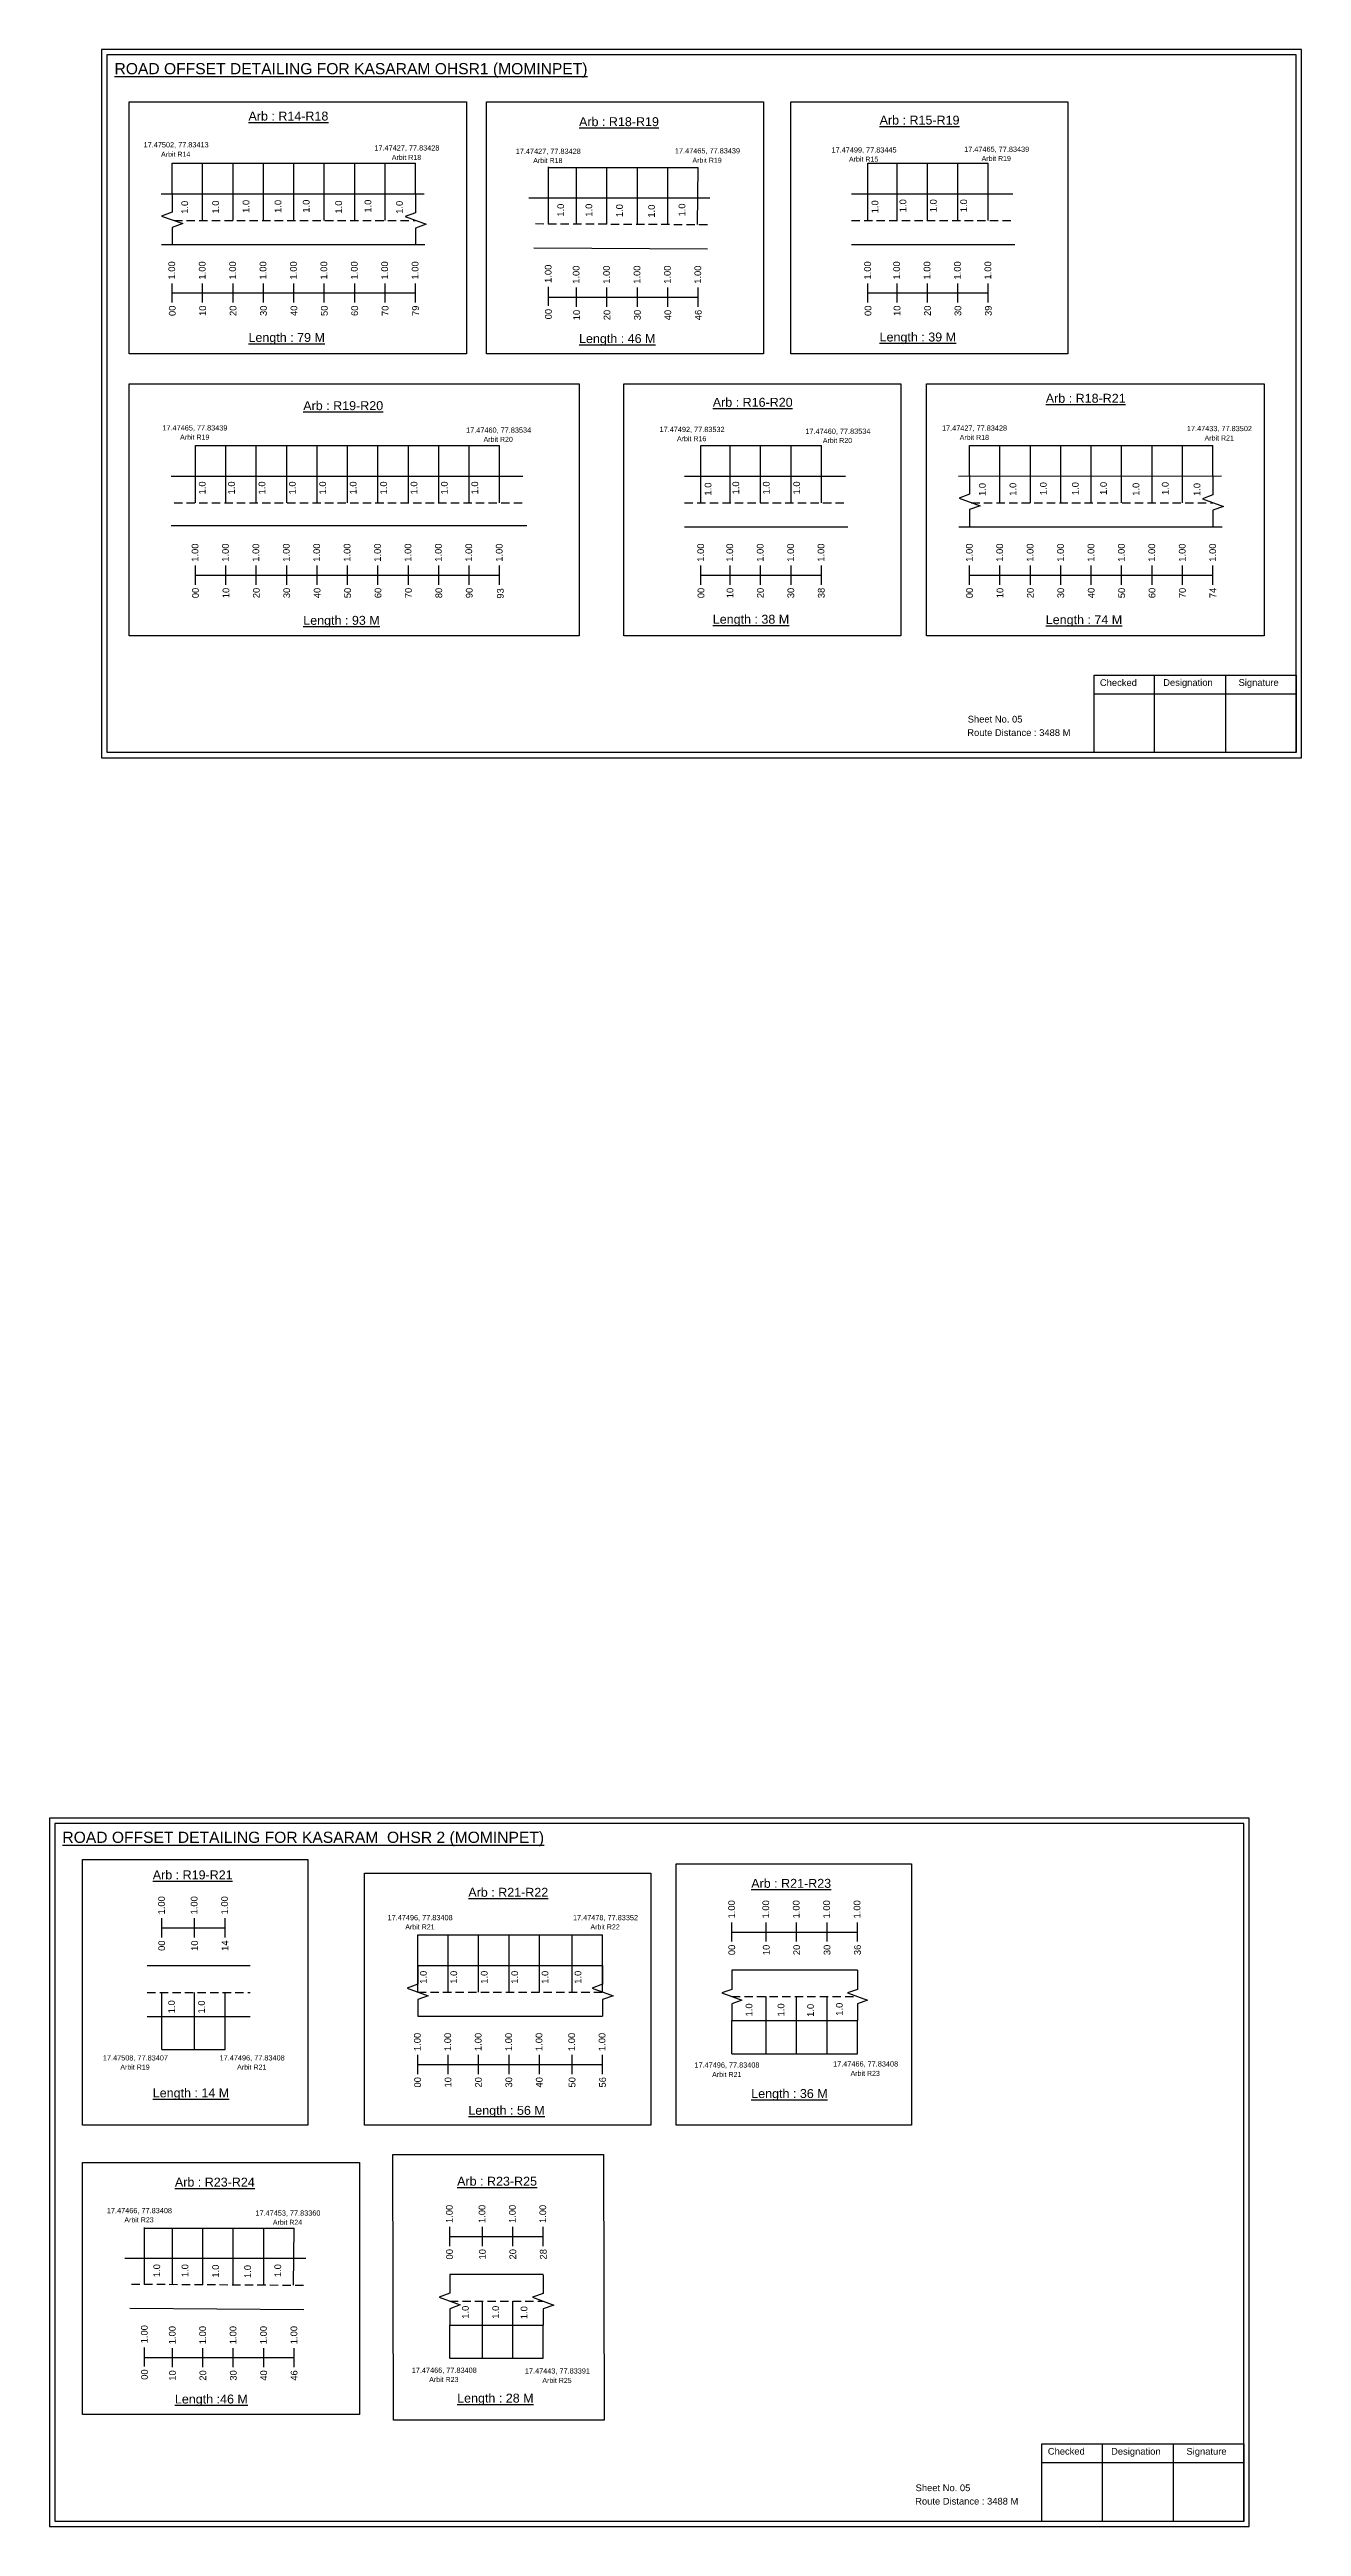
# Model space of a CAD drawing. Header units: inches. Extents: x 1472 to 9278, y 30 to 1360.
# Drawn here: x 8088 to 8648, y 164 to 1271 of the extents above; entities that cross this region are included whole.
import ezdxf

# ---------------------------------------------------------------- set-up
doc = ezdxf.new("R2010")
doc.units = ezdxf.units.IN
doc.header["$MEASUREMENT"] = 0
doc.linetypes.add('DASHED2', pattern=[0.375, 0.25, -0.125])
doc.layers.add('PDF_Geometry', color=7, linetype='Continuous')
doc.layers.add('PDF_Text', color=5, linetype='Continuous')
doc.styles.add('PDF Arial', font='arial.ttf')
doc.styles.get("Standard").update_dxf_attribs({"font": 'arial.ttf'})

msp = doc.modelspace()

# ---------------------------------------------------------------- linework, layer by layer
at = {"color": 5}
for p, q in [((8142.9, 1220.3), (8251.7, 1220.3)), ((8454, 1220.3), (8507.8, 1220.3)), ((8311.2, 1218.4), (8378.1, 1218.4)), ((8153.3, 1094.1), (8289.3, 1094.1)), ((8379.3, 1094.1), (8433.2, 1094.1)), ((8499.4, 1094.1), (8608.2, 1094.1)), ((8252.7, 428.1), (8335.3, 428.1)), ((8138.3, 376.8), (8166.5, 376.8)), ((8393.1, 374.9), (8449.3, 374.9)), ((8130.5, 296.9), (8197.4, 296.9)), ((8267, 238.8), (8308.8, 238.8))]:
    msp.add_line(p, q, dxfattribs=at)
for p, q in [((8142.9, 1206.6), (8142.9, 1220.3)), ((8156.5, 1194.7), (8156.5, 1220.3)), ((8170.1, 1194.7), (8170.1, 1220.3)), ((8183.7, 1194.7), (8183.7, 1220.3)), ((8197.3, 1194.7), (8197.3, 1220.3)), ((8210.9, 1194.7), (8210.9, 1220.3)), ((8224.5, 1194.7), (8224.5, 1220.3)), ((8238.1, 1194.7), (8238.1, 1220.3)), ((8251.7, 1206.6), (8251.7, 1220.3)), ((8311.2, 1193.1), (8311.2, 1218.7)), ((8454, 1194.7), (8454, 1220.3)), ((8467, 1194.7), (8467, 1220.3)), ((8480.6, 1194.7), (8480.6, 1220.3)), ((8494.2, 1194.7), (8494.2, 1220.3)), ((8507.8, 1194.7), (8507.8, 1220.3)), ((8323.7, 1193.1), (8323.7, 1218.4)), ((8337.3, 1193), (8337.3, 1218.4)), ((8350.9, 1193.1), (8350.9, 1218.4)), ((8364.5, 1192.8), (8364.5, 1218.4)), ((8377.8, 1192.9), (8378.1, 1218.4)), ((8137.9, 1206.6), (8255.5, 1206.7)), ((8383.3, 1204.7), (8302.4, 1204.7)), ((8446.6, 1206.6), (8518.7, 1206.6)), ((8138.1, 1183.9), (8255.8, 1183.9)), ((8304.6, 1182.5), (8382.3, 1182.1)), ((8446.6, 1183.9), (8519.7, 1183.9)), ((8153.3, 1068.5), (8153.3, 1094.1)), ((8166.9, 1068.5), (8166.9, 1094.1)), ((8180.5, 1068.5), (8180.5, 1094.1)), ((8194.1, 1068.5), (8194.1, 1094.1)), ((8207.7, 1068.5), (8207.7, 1094.1)), ((8221.3, 1068.5), (8221.3, 1094.1)), ((8234.9, 1068.5), (8234.9, 1094.1)), ((8248.5, 1068.5), (8248.5, 1094.1)), ((8262.1, 1068.5), (8262.1, 1094.1)), ((8275.7, 1068.5), (8275.7, 1094.1)), ((8289.3, 1068.5), (8289.3, 1094.1)), ((8379.3, 1068.5), (8379.3, 1094.1)), ((8392.4, 1068.5), (8392.4, 1094.1)), ((8406, 1068.5), (8406, 1094.1)), ((8419.6, 1068.5), (8419.6, 1094.1)), ((8433.2, 1068.5), (8433.2, 1094.1)), ((8499.4, 1080.4), (8499.4, 1094.1)), ((8513, 1068.5), (8513, 1094.1)), ((8526.6, 1068.5), (8526.6, 1094.1)), ((8540.2, 1068.5), (8540.2, 1094.1)), ((8553.8, 1068.5), (8553.8, 1094.1)), ((8567.4, 1068.5), (8567.4, 1094.1)), ((8581, 1068.5), (8581, 1094.1)), ((8594.6, 1068.5), (8594.6, 1094.1)), ((8608.2, 1080.4), (8608.2, 1094.1)), ((8142.4, 1080.4), (8299.6, 1080.4)), ((8372, 1080.4), (8444, 1080.4)), ((8494.4, 1080.4), (8612.1, 1080.5)), ((8301.4, 1058.2), (8142.4, 1058.2)), ((8372, 1057.7), (8445, 1057.7)), ((8494.6, 1057.7), (8612.4, 1057.7)), ((8252.7, 402.5), (8252.7, 428.1)), ((8266.3, 402.5), (8266.3, 428.1)), ((8279.9, 402.5), (8279.9, 428.1)), ((8293.5, 402.5), (8293.5, 428.1)), ((8307.1, 402.5), (8307.1, 428.1)), ((8321.7, 402.5), (8321.7, 428.1)), ((8335.3, 402.5), (8335.3, 428.1)), ((8177.8, 414.2), (8131.7, 414.2)), ((8252.7, 414.4), (8335.3, 414.4)), ((8449.3, 412.3), (8393.1, 412.3)), ((8138.3, 376.8), (8138.3, 402.3)), ((8152.9, 376.8), (8152.9, 402.3)), ((8166.5, 376.8), (8166.5, 402.3)), ((8408.5, 374.9), (8408.5, 400.5)), ((8422.1, 374.9), (8422.1, 400.5)), ((8435.7, 374.9), (8435.7, 400.5)), ((8131.7, 391.5), (8163.8, 391.5)), ((8163.8, 391.5), (8177.8, 391.5)), ((8252.7, 391.7), (8335.3, 391.7)), ((8393.1, 389.7), (8449.3, 389.7)), ((8393.1, 374.9), (8393.1, 389.7)), ((8449.3, 374.9), (8449.3, 389.7)), ((8130.5, 271.7), (8130.5, 297.2)), ((8143, 271.7), (8143, 296.9)), ((8156.6, 271.6), (8156.6, 296.9)), ((8170.2, 271.7), (8170.2, 296.9)), ((8183.8, 271.4), (8183.8, 296.9)), ((8197.2, 271.4), (8197.4, 296.9)), ((8202.7, 283.3), (8121.7, 283.3)), ((8308.8, 276.2), (8267, 276.2)), ((8124, 261.1), (8201.7, 260.6)), ((8281.6, 238.8), (8281.6, 264.3)), ((8295.2, 238.8), (8295.2, 264.3)), ((8267, 253.5), (8292.5, 253.5)), ((8267, 238.8), (8267, 253.5)), ((8292.5, 253.5), (8308.8, 253.5)), ((8308.8, 238.8), (8308.8, 253.5))]:
    msp.add_line(p, q)
at = {"linetype": 'DASHED2', "ltscale": 15}
for p, q in [((8143.7, 1194.7), (8251.7, 1194.7)), ((8305.3, 1193.3), (8383.6, 1192.9)), ((8446.6, 1194.7), (8519.2, 1194.7)), ((8143.7, 1068.5), (8299.6, 1068.5)), ((8372, 1068.5), (8444.5, 1068.5)), ((8500.2, 1068.5), (8608.2, 1068.5)), ((8131.7, 402.3), (8177.8, 402.3)), ((8252.7, 402.5), (8335.3, 402.5)), ((8393.1, 400.5), (8449.3, 400.5)), ((8124.7, 271.9), (8202.9, 271.4)), ((8267, 264.3), (8308.8, 264.3))]:
    msp.add_line(p, q, dxfattribs=at)
at = {"color": 217, "true_color": 0x93278f}
for p, q in [((8142.9, 1158), (8142.9, 1166.6)), ((8156.5, 1158), (8156.5, 1166.6)), ((8170.1, 1158), (8170.1, 1166.6)), ((8183.7, 1158), (8183.7, 1166.6)), ((8197.3, 1158), (8197.3, 1166.6)), ((8210.9, 1158), (8210.9, 1166.6)), ((8224.5, 1158), (8224.5, 1166.6)), ((8238.1, 1158), (8238.1, 1166.6)), ((8251.7, 1158), (8251.7, 1166.6)), ((8311.2, 1156.5), (8311.2, 1165.1)), ((8323.7, 1156.1), (8323.7, 1164.7)), ((8337.3, 1156.1), (8337.3, 1164.7)), ((8350.9, 1156.1), (8350.9, 1164.7)), ((8364.5, 1156.1), (8364.5, 1164.7)), ((8378.1, 1156.1), (8378.1, 1164.7)), ((8454, 1158), (8454, 1166.6)), ((8467, 1158), (8467, 1166.6)), ((8480.6, 1158), (8480.6, 1166.6)), ((8494.2, 1158), (8494.2, 1166.6)), ((8507.8, 1158), (8507.8, 1166.6)), ((8142.9, 1162.3), (8251.7, 1162.3)), ((8311.2, 1160.4), (8378.1, 1160.4)), ((8454, 1162.3), (8507.8, 1162.3)), ((8153.3, 1031.8), (8153.3, 1040.4)), ((8153.3, 1036.1), (8289.3, 1036.1)), ((8166.9, 1031.8), (8166.9, 1040.4)), ((8180.5, 1031.8), (8180.5, 1040.4)), ((8194.1, 1031.8), (8194.1, 1040.4)), ((8207.7, 1031.8), (8207.7, 1040.4)), ((8221.3, 1031.8), (8221.3, 1040.4)), ((8234.9, 1031.8), (8234.9, 1040.4)), ((8248.5, 1031.8), (8248.5, 1040.4)), ((8262.1, 1031.8), (8262.1, 1040.4)), ((8275.7, 1031.8), (8275.7, 1040.4)), ((8289.3, 1031.8), (8289.3, 1040.4)), ((8379.3, 1031.8), (8379.3, 1040.4)), ((8379.3, 1036.1), (8433.2, 1036.1)), ((8392.4, 1031.8), (8392.4, 1040.4)), ((8406, 1031.8), (8406, 1040.4)), ((8419.6, 1031.8), (8419.6, 1040.4)), ((8433.2, 1031.8), (8433.2, 1040.4)), ((8499.4, 1031.8), (8499.4, 1040.4)), ((8499.4, 1036.1), (8608.2, 1036.1)), ((8513, 1031.8), (8513, 1040.4)), ((8526.6, 1031.8), (8526.6, 1040.4)), ((8540.2, 1031.8), (8540.2, 1040.4)), ((8553.8, 1031.8), (8553.8, 1040.4)), ((8567.4, 1031.8), (8567.4, 1040.4)), ((8581, 1031.8), (8581, 1040.4)), ((8594.6, 1031.8), (8594.6, 1040.4)), ((8608.2, 1031.8), (8608.2, 1040.4)), ((8138.3, 426.9), (8138.3, 435.5)), ((8152.9, 426.9), (8152.9, 435.5)), ((8166.5, 426.9), (8166.5, 435.5)), ((8393.1, 425.1), (8393.1, 433.6)), ((8408.5, 425.1), (8408.5, 433.6)), ((8422.1, 425.1), (8422.1, 433.6)), ((8435.7, 425.1), (8435.7, 433.6)), ((8449.3, 425.1), (8449.3, 433.6)), ((8138.3, 431.2), (8166.5, 431.2)), ((8393.1, 429.3), (8449.3, 429.3)), ((8252.7, 365.8), (8252.7, 374.4)), ((8252.7, 370.1), (8335.3, 370.1)), ((8266.3, 365.8), (8266.3, 374.4)), ((8279.9, 365.8), (8279.9, 374.4)), ((8293.5, 365.8), (8293.5, 374.4)), ((8307.1, 365.8), (8307.1, 374.4)), ((8321.7, 365.8), (8321.7, 374.4)), ((8335.3, 365.8), (8335.3, 374.4)), ((8267, 288.9), (8267, 297.5)), ((8267, 293.2), (8308.8, 293.2)), ((8281.6, 288.9), (8281.6, 297.5)), ((8295.2, 288.9), (8295.2, 297.5)), ((8308.8, 288.9), (8308.8, 297.5)), ((8130.5, 235.1), (8130.5, 243.6)), ((8130.5, 239), (8197.4, 239)), ((8143, 234.7), (8143, 243.3)), ((8156.6, 234.7), (8156.6, 243.3)), ((8170.2, 234.7), (8170.2, 243.3)), ((8183.8, 234.7), (8183.8, 243.3)), ((8197.4, 234.7), (8197.4, 243.3))]:
    msp.add_line(p, q, dxfattribs=at)
for points in [[(8123.7, 1247.7), (8274.5, 1247.7), (8274.5, 1135.1), (8123.7, 1135.1)], [(8283.4, 1247.7), (8407.3, 1247.7), (8407.3, 1135.1), (8283.4, 1135.1)], [(8419.5, 1247.7), (8543.3, 1247.7), (8543.3, 1135.1), (8419.5, 1135.1)], [(8123.7, 1121.6), (8324.9, 1121.6), (8324.9, 1008.9), (8123.7, 1008.9)], [(8344.9, 1121.6), (8468.7, 1121.6), (8468.7, 1008.9), (8344.9, 1008.9)], [(8480.2, 1121.6), (8631.1, 1121.6), (8631.1, 1008.9), (8480.2, 1008.9)], [(8102.8, 461.8), (8203.6, 461.7), (8203.6, 342.9), (8102.8, 343)], [(8228.8, 455.6), (8356.9, 455.6), (8356.9, 342.9), (8228.8, 342.9)], [(8368.2, 459.9), (8473.4, 459.9), (8473.4, 342.9), (8368.2, 342.9)], [(8102.8, 326.3), (8226.6, 326.3), (8226.6, 213.6), (8102.8, 213.6)], [(8241.5, 329.9), (8335.7, 329.9), (8336, 211.1), (8241.8, 211.1)]]:
    msp.add_lwpolyline(points, close=True)
at = {"linetype": 'Continuous'}
for points in [[(8142.9, 1206.9), (8142.9, 1198.5), (8138.1, 1196.7), (8147.6, 1193.3), (8142.9, 1191.6), (8142.9, 1184.2)], [(8251.7, 1206.6), (8251.7, 1198.2), (8247, 1196.5), (8256.5, 1193), (8251.7, 1191.3), (8251.7, 1183.9)], [(8499.4, 1080.7), (8499.4, 1072.3), (8494.7, 1070.5), (8504.2, 1067.1), (8499.4, 1065.4), (8499.4, 1058)], [(8608.2, 1080.4), (8608.2, 1072), (8603.5, 1070.3), (8613, 1066.8), (8608.2, 1065.1), (8608.2, 1057.7)], [(8252.7, 414.4), (8252.7, 406), (8247.9, 404.3), (8257.4, 400.8), (8252.7, 399.1), (8252.7, 391.7)], [(8335.3, 414.4), (8335.3, 406), (8330.6, 404.3), (8340.1, 400.8), (8335.3, 399.1), (8335.3, 391.7)], [(8393.1, 412.3), (8393.1, 403.7), (8388.6, 402.1), (8397.6, 398.8), (8393.1, 397.2), (8393.1, 389.7)], [(8449.3, 412.3), (8449.3, 403.7), (8444.8, 402.1), (8453.8, 398.8), (8449.3, 397.2), (8449.3, 389.7)], [(8449.3, 412.3), (8449.3, 403.7), (8444.8, 402.1), (8453.8, 398.8), (8449.3, 397.2), (8449.3, 389.7)], [(8267, 276.2), (8267, 267.8), (8262.2, 266.1), (8271.7, 262.6), (8267, 260.9), (8267, 253.5)], [(8308.8, 276.1), (8308.8, 267.7), (8304, 266), (8313.5, 262.5), (8308.8, 260.8), (8308.8, 253.5)]]:
    msp.add_lwpolyline(points, dxfattribs=at)
at = {"layer": 'PDF_Geometry'}
for points in [[(8111.3, 1271.2), (8111.3, 954.4), (8647.8, 954.4), (8647.8, 1271.2)], [(8113.7, 1268.8), (8113.7, 956.9), (8645.4, 956.9), (8645.4, 1268.8)], [(8088, 480.2), (8088, 163.5), (8624.5, 163.5), (8624.5, 480.2)], [(8090.4, 477.9), (8090.4, 165.9), (8622.1, 165.9), (8622.1, 477.9)]]:
    msp.add_lwpolyline(points, close=True, dxfattribs=at)
at = {"layer": 'PDF_Geometry', "color": 242, "true_color": 0xcc1f26}
for points in [[(8645.4, 956.8), (8555.1, 956.8), (8555.1, 991.4), (8645.4, 991.4)], [(8622.1, 165.8), (8531.8, 165.8), (8531.8, 200.5), (8622.1, 200.5)]]:
    msp.add_lwpolyline(points, close=True, dxfattribs=at)
for points in [[(8582, 991.4), (8582, 956.8)], [(8613.8, 991.4), (8613.8, 956.8)], [(8555.1, 983), (8645.4, 983)], [(8558.7, 200.5), (8558.7, 165.8)], [(8590.5, 200.5), (8590.5, 165.8)], [(8531.8, 192.1), (8622.1, 192.1)]]:
    msp.add_lwpolyline(points, dxfattribs=at)

# ---------------------------------------------------------------- texts
at = {"color": 242, "true_color": 0xcd2027}
for s, height, p in [('%%UROAD OFFSET DETAILING FOR KASARAM OHSR1 (MOMINPET)', 5, (8117.1, 1260.1)), ('%%UArb : R14-R18', 4, (8177, 1239.4)), ('%%UArb : R18-R19', 4, (8324.8, 1236.9)), ('%%UArb : R15-R19', 4, (8459.2, 1237.6)), ('%%ULength : 79 M', 4, (8177, 1140.4)), ('%%ULength : 46 M', 4, (8324.8, 1139.9)), ('%%ULength : 39 M', 4, (8459.2, 1140.6)), ('%%UArb : R19-R20', 4, (8201.5, 1109.9)), ('%%UArb : R16-R20', 4, (8384.6, 1111.4)), ('%%UArb : R18-R21', 4, (8533.5, 1113.2)), ('%%ULength : 93 M', 4, (8201.5, 1013.9)), ('%%ULength : 38 M', 4, (8384.6, 1014.4)), ('%%ULength : 74 M', 4, (8533.5, 1014.2)), ('%%UROAD OFFSET DETAILING FOR KASARAM  OHSR 2 (MOMINPET)', 5, (8093.8, 469.2)), ('%%UArb : R19-R21', 4, (8134.2, 452.9)), ('%%UArb : R21-R22', 4, (8275.3, 445.1)), ('%%UArb : R21-R23', 4, (8401.8, 449.1)), ('%%ULength : 14 M', 4, (8134.2, 355.4)), ('%%ULength : 36 M', 4, (8401.8, 355.1)), ('%%ULength : 56 M', 4, (8275.3, 347.6)), ('%%UArb : R23-R24', 4, (8144.1, 315.5)), ('%%UArb : R23-R25', 4, (8270.3, 315.9)), ('%%ULength :46 M', 4, (8144.1, 218.5)), ('%%ULength : 28 M', 4, (8270.3, 218.9))]:
    msp.add_text(s, height=height, dxfattribs=at).set_placement(p)
at = {"color": 5}
for s, height, p in [('17.47502, 77.83413', 2.34, (8130.1, 1227.4)), ('Arbit R14', 2.25, (8137.9, 1223.2)), ('17.47427, 77.83428', 2.34, (8233.3, 1226)), ('Arbit R18', 2.25, (8241.1, 1221.8)), ('17.47427, 77.83428', 2.34, (8296.5, 1224.5)), ('Arbit R18', 2.25, (8304.3, 1220.4)), ('17.47465, 77.83439', 2.34, (8367.7, 1224.7)), ('Arbit R19', 2.25, (8375.5, 1220.5)), ('17.47499, 77.83445', 2.34, (8437.7, 1225.1)), ('Arbit R15', 2.25, (8445.5, 1221)), ('17.47465, 77.83439', 2.34, (8497, 1225.4)), ('Arbit R19', 2.25, (8504.8, 1221.3)), ('17.47465, 77.83439', 2.34, (8138.5, 1100.8)), ('Arbit R19', 2.25, (8146.4, 1096.7)), ('17.47460, 77.83534', 2.34, (8274.3, 1099.8)), ('Arbit R20', 2.25, (8282.1, 1095.7)), ('17.47492, 77.83532', 2.34, (8360.8, 1100.1)), ('Arbit R16', 2.25, (8368.6, 1096)), ('17.47460, 77.83534', 2.34, (8426, 1099.3)), ('Arbit R20', 2.25, (8433.8, 1095.2)), ('17.47427, 77.83428', 2.34, (8487.1, 1100.7)), ('Arbit R18', 2.25, (8495, 1096.6)), ('17.47433, 77.83502', 2.34, (8596.6, 1100.5)), ('Arbit R21', 2.25, (8604.5, 1096.3)), ('17.47496, 77.83408', 2.34, (8239.2, 434.6)), ('Arbit R21', 2.25, (8247.1, 430.5)), ('17.47478, 77.83352', 2.34, (8322.1, 434.6)), ('Arbit R22', 2.25, (8329.9, 430.5)), ('17.47508, 77.83407', 2.34, (8111.9, 371.9)), ('Arbit R19', 2.25, (8119.7, 367.8)), ('17.47496, 77.83408', 2.34, (8164.1, 371.9)), ('Arbit R21', 2.25, (8171.9, 367.8)), ('17.47496, 77.83408', 2.34, (8376.4, 368.7)), ('Arbit R21', 2.25, (8384.3, 364.5)), ('17.47466, 77.83408', 2.34, (8438.4, 369.2)), ('Arbit R23', 2.25, (8446.2, 365)), ('17.47466, 77.83408', 2.34, (8113.7, 303.6)), ('Arbit R23', 2.25, (8121.5, 299.5)), ('17.47453, 77.83360', 2.34, (8180.1, 302.5)), ('Arbit R24', 2.25, (8187.9, 298.4)), ('17.47466, 77.83408', 2.34, (8250, 232.2)), ('17.47443, 77.83391', 2.34, (8300.6, 231.9)), ('Arbit R23', 2.25, (8257.8, 228.1)), ('Arbit R25', 2.25, (8308.4, 227.7))]:
    msp.add_text(s, height=height, dxfattribs=at).set_placement(p)
for p in [(8150, 1197.7), (8163.8, 1197.8), (8177.4, 1198.1), (8191.7, 1198.1), (8204.3, 1198.2), (8218.8, 1197.8), (8231.9, 1198.2), (8246, 1197.7), (8318.1, 1196.4), (8330.7, 1196.4), (8344.4, 1196.2), (8358.7, 1196), (8372.3, 1196.5), (8458.6, 1197.9), (8471.1, 1198.4), (8484.7, 1198.4), (8498.3, 1198.4), (8157.8, 1072.2), (8170.9, 1072.2), (8184.5, 1072.2), (8198.1, 1072.2), (8211.7, 1072.2), (8225.3, 1072.2), (8238.9, 1072.2), (8252.5, 1072.2), (8266.1, 1072.2), (8279.7, 1072.2), (8384, 1071.7), (8396.4, 1072.2), (8410, 1072.2), (8423.6, 1072.2), (8506.6, 1071.5), (8520.3, 1071.6), (8533.9, 1071.9), (8548.2, 1071.9), (8560.8, 1072), (8575.3, 1071.6), (8588.4, 1072), (8602.6, 1071.5), (8256.7, 406.2), (8270.3, 406.2), (8283.9, 406.2), (8297.5, 406.2), (8311.1, 406.2), (8325.8, 406.2), (8144.1, 393), (8157.5, 392.9), (8402.3, 391.6), (8416.6, 391.6), (8429.8, 391.4), (8442.7, 391.9), (8137.5, 275), (8150.1, 275), (8163.8, 274.8), (8178.1, 274.6), (8191.6, 275), (8275.5, 256.4), (8289, 256.4), (8301.7, 256.2)]:
    msp.add_text('1.0', height=3, rotation=90).set_placement(p)
at = {"color": 217, "true_color": 0x93278f}
for s, p in [('1.00', (8144.2, 1168.3)), ('1.00', (8157.8, 1168.3)), ('1.00', (8171.4, 1168.3)), ('1.00', (8185, 1168.3)), ('1.00', (8198.6, 1168.3)), ('1.00', (8212.2, 1168.3)), ('1.00', (8225.8, 1168.3)), ('1.00', (8239.4, 1168.3)), ('1.00', (8253, 1168.3)), ('1.00', (8312.5, 1166.8)), ('1.00', (8325, 1166.4)), ('1.00', (8338.6, 1166.4)), ('1.00', (8352.2, 1166.4)), ('1.00', (8365.8, 1166.4)), ('1.00', (8379.4, 1166.4)), ('1.00', (8455.3, 1168.3)), ('1.00', (8468.3, 1168.3)), ('1.00', (8481.9, 1168.3)), ('1.00', (8495.5, 1168.3)), ('1.00', (8509.1, 1168.3)), ('00', (8144.4, 1152)), ('10', (8158, 1152)), ('20', (8171.6, 1152)), ('30', (8185.2, 1152)), ('40', (8198.8, 1152)), ('50', (8212.4, 1152)), ('60', (8226, 1152)), ('70', (8239.6, 1152)), ('79', (8253.2, 1152)), ('00', (8312.6, 1150.5)), ('10', (8325.2, 1150.1)), ('20', (8338.8, 1150.1)), ('30', (8352.4, 1150.1)), ('40', (8366, 1150.1)), ('46', (8379.6, 1150.1)), ('00', (8455.5, 1152)), ('10', (8468.5, 1152)), ('20', (8482.1, 1152)), ('30', (8495.7, 1152)), ('39', (8509.3, 1152)), ('1.00', (8154.6, 1042.1)), ('1.00', (8168.2, 1042.1)), ('1.00', (8181.8, 1042.1)), ('1.00', (8195.4, 1042.1)), ('1.00', (8209, 1042.1)), ('1.00', (8222.6, 1042.1)), ('1.00', (8236.2, 1042.1)), ('1.00', (8249.8, 1042.1)), ('1.00', (8263.4, 1042.1)), ('1.00', (8277, 1042.1)), ('1.00', (8290.6, 1042.1)), ('1.00', (8380.7, 1042.1)), ('1.00', (8393.7, 1042.1)), ('1.00', (8407.3, 1042.1)), ('1.00', (8420.9, 1042.1)), ('1.00', (8434.5, 1042.1)), ('1.00', (8500.8, 1042.1)), ('1.00', (8514.4, 1042.1)), ('1.00', (8528, 1042.1)), ('1.00', (8541.6, 1042.1)), ('1.00', (8555.2, 1042.1)), ('1.00', (8568.8, 1042.1)), ('1.00', (8582.4, 1042.1)), ('1.00', (8596, 1042.1)), ('1.00', (8609.6, 1042.1)), ('00', (8154.8, 1025.8)), ('10', (8168.4, 1025.8)), ('20', (8182, 1025.8)), ('30', (8195.6, 1025.8)), ('40', (8209.2, 1025.8)), ('50', (8222.8, 1025.8)), ('60', (8236.4, 1025.8)), ('70', (8250, 1025.8)), ('80', (8263.6, 1025.8)), ('90', (8277.2, 1025.8)), ('00', (8380.8, 1025.8)), ('10', (8393.8, 1025.8)), ('20', (8407.4, 1025.8)), ('30', (8421, 1025.8)), ('38', (8434.6, 1025.8)), ('00', (8500.9, 1025.8)), ('10', (8514.5, 1025.8)), ('20', (8528.1, 1025.8)), ('30', (8541.7, 1025.8)), ('40', (8555.3, 1025.8)), ('50', (8568.9, 1025.8)), ('60', (8582.5, 1025.8)), ('70', (8596.1, 1025.8)), ('74', (8609.7, 1025.8)), ('93', (8291.1, 1025.6)), ('1.00', (8139.6, 437.2)), ('1.00', (8154.2, 437.2)), ('1.00', (8167.8, 437.2)), ('1.00', (8394.5, 435.4)), ('1.00', (8409.8, 435.4)), ('1.00', (8423.4, 435.4)), ('1.00', (8437, 435.4)), ('1.00', (8450.6, 435.4)), ('00', (8139.7, 420.9)), ('10', (8154.4, 420.9)), ('14', (8168, 420.9)), ('00', (8394.6, 419)), ('10', (8410, 419)), ('20', (8423.6, 419)), ('30', (8437.2, 419)), ('36', (8450.8, 419)), ('1.00', (8254, 376.1)), ('1.00', (8267.6, 376.1)), ('1.00', (8281.2, 376.1)), ('1.00', (8294.8, 376.1)), ('1.00', (8308.4, 376.1)), ('1.00', (8323, 376.1)), ('1.00', (8336.6, 376.1)), ('00', (8254.1, 359.8)), ('10', (8267.7, 359.8)), ('20', (8281.3, 359.8)), ('30', (8294.9, 359.8)), ('40', (8308.5, 359.8)), ('50', (8323.2, 359.8)), ('56', (8336.8, 359.8)), ('1.00', (8268.3, 299.2)), ('1.00', (8282.9, 299.2)), ('1.00', (8296.5, 299.2)), ('1.00', (8310.1, 299.2)), ('00', (8268.4, 282.9)), ('10', (8283.1, 282.9)), ('20', (8296.7, 282.9)), ('28', (8310.3, 282.9)), ('1.00', (8131.9, 245.4)), ('1.00', (8144.4, 245)), ('1.00', (8158, 245)), ('1.00', (8171.6, 245)), ('1.00', (8185.2, 245)), ('1.00', (8198.8, 245)), ('00', (8132, 229.1)), ('10', (8144.5, 228.7)), ('20', (8158.1, 228.7)), ('30', (8171.7, 228.7)), ('40', (8185.3, 228.7)), ('46', (8198.9, 228.7))]:
    msp.add_text(s, height=3, rotation=90, dxfattribs=at).set_placement(p)
for s, p in [('Sheet No. 05', (8498.6, 970.2)), ('Route Distance : 3488 M', (8498.4, 964.2)), ('Sheet No. 05', (8475.3, 179.3)), ('Route Distance : 3488 M', (8475.1, 173.3))]:
    msp.add_text(s, height=3).set_placement(p)
at = {"layer": 'PDF_Text', "color": 7, "attachment_point": 7, "style": 'PDF Arial'}
for s, insert, char_height in [('Checked', (8557.7, 986.5), 3), ('Designation', (8586, 985.7), 3.001), ('Signature', (8619.7, 985.7), 3), ('Checked', (8534.4, 195.6), 3), ('Designation', (8562.7, 194.7), 3.001), ('Signature', (8596.4, 194.7), 3)]:
    msp.add_mtext(s, dxfattribs=dict(at, insert=insert, char_height=char_height))

doc.saveas('drawing.dxf')
